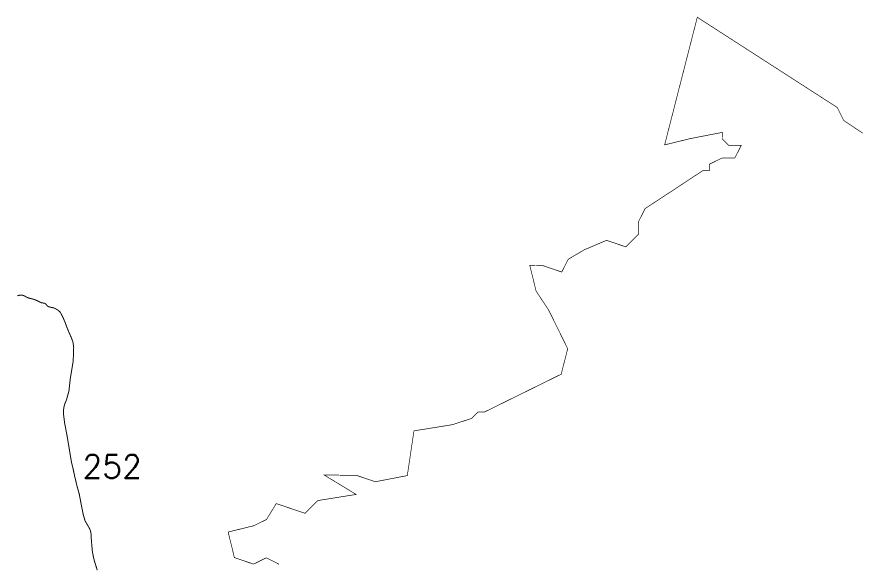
# Model space of a CAD drawing. Header units: metres. Extents: x 315445 to 321462, y 1889434 to 1895606.
# Drawn here: x 315915 to 318453, y 1893952 to 1895606 of the extents above; entities that cross this region are included whole.
import ezdxf

# ---------------------------------------------------------------- set-up
doc = ezdxf.new("R2010")
doc.units = ezdxf.units.M
doc.layers.add('NATURALLY PROTECTED', color=3, linetype='Continuous')
doc.styles.get("Standard").update_dxf_attribs({"font": 'simplex.shx'})

msp = doc.modelspace()

# ---------------------------------------------------------------- linework, layer by layer
at = {"color": 6, "const_width": 2, "flags": 128}
msp.add_lwpolyline([(316709.1, 1893949), (316670.5, 1893968.6), (316631.8, 1893949.5), (316573.9, 1893969.1), (316554.9, 1894046.6), (316632.4, 1894065.5), (316671.2, 1894084.6), (316700.5, 1894132.8), (316787.3, 1894103.3), (316826.2, 1894141.8), (316942.3, 1894160.4), (316846, 1894219), (316942.6, 1894218.4), (317000.5, 1894198.8), (317097.3, 1894217.5), (317117.4, 1894352.8), (317233.5, 1894371.5), (317291.6, 1894390.4), (317311.1, 1894409.7), (317330.4, 1894409.6), (317563.1, 1894524.3), (317582.9, 1894601.5), (317525.5, 1894717.9), (317487.2, 1894776.1), (317468.2, 1894853.5), (317506.9, 1894853.3), (317564.8, 1894833.6), (317584.4, 1894872.2), (317632.9, 1894900.9), (317700.7, 1894929.6), (317758.6, 1894909.9), (317797.5, 1894948.3), (317797.7, 1894987), (317817.3, 1895025.6), (317991.9, 1895140.6), (318011.3, 1895140.5), (318011.4, 1895159.8), (318050.1, 1895178.9), (318088.8, 1895178.7), (318108.4, 1895217.3), (318069.7, 1895217.5), (318050.5, 1895237), (318050.6, 1895256.3), (317953.8, 1895237.5), (317876.4, 1895218.6), (317975.2, 1895604.8), (318399.1, 1895331.6), (318418.2, 1895292.9), (318476, 1895253.9)], dxfattribs=at)
at = {"layer": 'NATURALLY PROTECTED', "const_width": 3, "flags": 128}
msp.add_lwpolyline([(315916.5, 1894761.9), (315916.6, 1894761.9), (315921.7, 1894763), (315927, 1894764), (315935, 1894763), (315942.9, 1894758.5), (315951.1, 1894754.8), (315963, 1894752.1), (315975.7, 1894747.6), (315986.6, 1894741.9), (315990.2, 1894740.3), (315994.3, 1894739.9), (315996.9, 1894739.7), (315999.7, 1894738.8), (316002.8, 1894736.7), (316007, 1894731.6), (316010.4, 1894728.9), (316016.4, 1894727.3), (316025.9, 1894725.3), (316028.6, 1894724.4), (316034.6, 1894721.3), (316041, 1894717.3), (316046.5, 1894712.1), (316050, 1894705.7), (316055.5, 1894694.9), (316061, 1894681.8), (316064.7, 1894671.8), (316071.3, 1894655.1), (316080.2, 1894635.1), (316085.3, 1894620.8), (316087.3, 1894605.4), (316085.8, 1894563.4), (316077, 1894510.8), (316072.9, 1894473.8), (316065.7, 1894447), (316059.4, 1894432.5), (316056.9, 1894418.8), (316056.9, 1894400.2), (316059.9, 1894376.5), (316067.4, 1894336.9), (316074.2, 1894296.9), (316080.6, 1894257.6), (316085.1, 1894240.2), (316090, 1894216.5), (316096.4, 1894189.6), (316104.3, 1894160.7), (316108.2, 1894140.2), (316115.8, 1894101.2), (316121.6, 1894080.8), (316127.8, 1894069.9), (316133.8, 1894059.9), (316138.3, 1894050.5), (316139.9, 1894040.3), (316140.8, 1894022.8), (316143.6, 1893989.6), (316147.2, 1893970.2), (316150.6, 1893956.9), (316158.7, 1893931)], dxfattribs=at)

# ---------------------------------------------------------------- texts
at = {"insert": (316113.9, 1894280.1), "char_height": 70, "attachment_point": 1}
msp.add_mtext_dynamic_manual_height_columns('252', width=95.172, gutter_width=1, heights=[0], dxfattribs=at)

doc.saveas('drawing.dxf')
